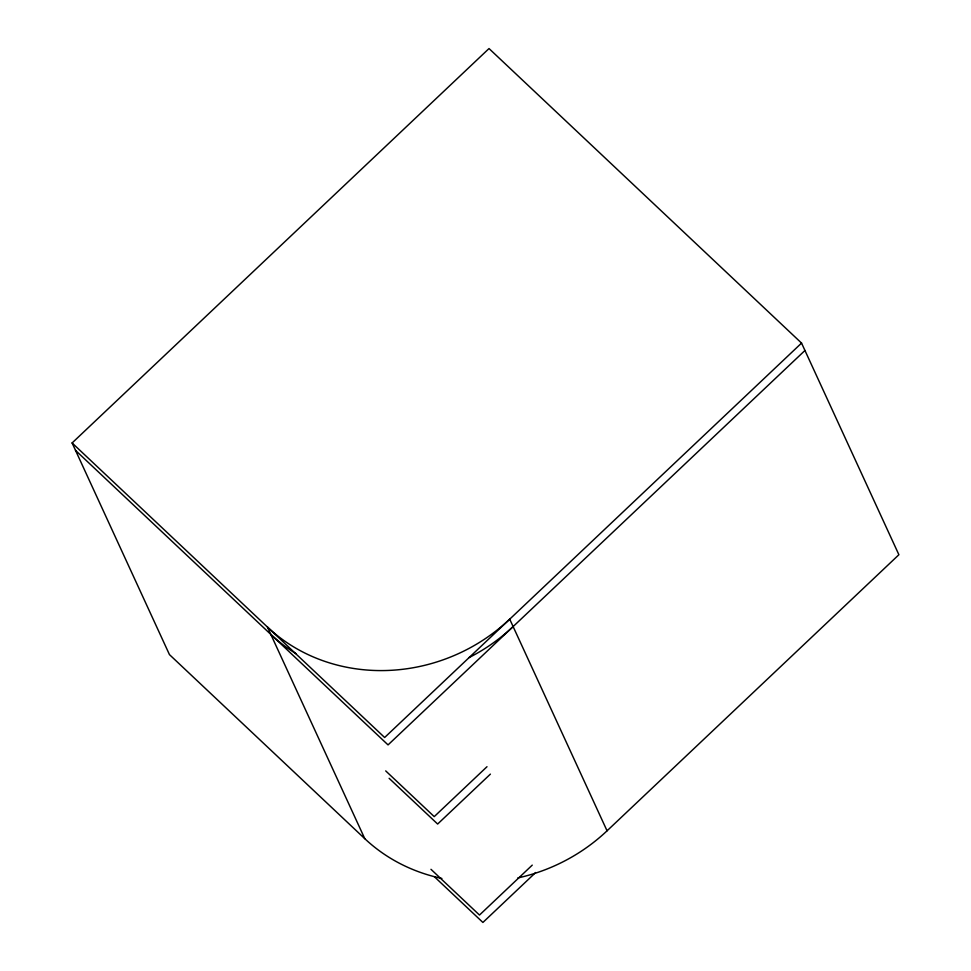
<?xml version="1.0" encoding="UTF-8"?>
<svg xmlns="http://www.w3.org/2000/svg" width="971" height="971" viewBox="0 0 971 971"><rect width="100%" height="100%" fill="white"/><g stroke="black" fill="none" stroke-linecap="round" stroke-linejoin="round"><path stroke-width="1.46" d="M441.866 878.439A173.87 159.208 -24.7 0 1 364.793 838.689L169.452 654.6L72.109 442.958L489.02 48.55L801.548 343.091L898.891 554.732L607.057 830.812A173.87 159.208 -24.7 0 1 517.822 877.942M801.548 343.091L384.637 737.499L72.109 442.958M804.947 350.495L388.048 744.903L75.52 450.374M486.993 766.714L434.231 816.623L385.705 770.901M490.404 774.118L437.642 824.039L389.116 778.305M532.254 865.125L479.492 915.046L430.978 869.312M535.664 872.528L482.903 922.45L434.377 876.716M607.057 830.812L509.714 619.17A173.87 159.208 -24.7 0 1 267.438 627.048L364.793 838.689M513.113 626.586A173.87 159.208 -24.7 0 1 468.738 657.743M296.119 653.726A173.87 159.208 -24.7 0 1 270.848 634.451"/></g></svg>
